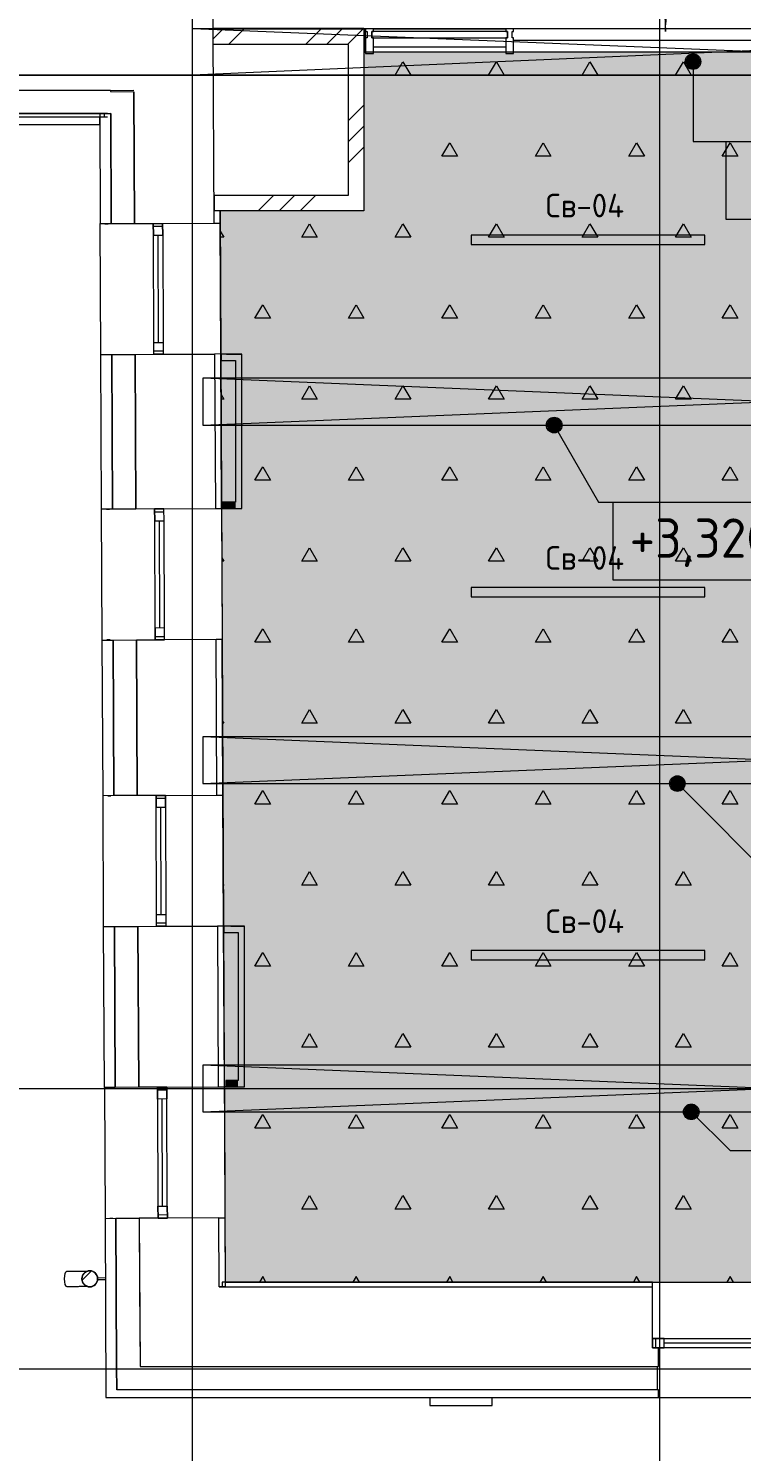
# Model space of a CAD drawing. Header units: millimetres. Extents: x -13069 to 207500, y -71366 to 56785.
# Drawn here: x 117923 to 122500, y 1443 to 10573 of the extents above; entities that cross this region are included whole.
import ezdxf

# ---------------------------------------------------------------- set-up
doc = ezdxf.new("R2010")
doc.units = ezdxf.units.MM
doc.layers.add('PDF _Подложка без мебели', color=7, linetype='Continuous')
doc.layers.add('PDF _Текст', color=7, linetype='Continuous')
doc.layers.add('PDF _Потолки', color=7, linetype='Continuous', lineweight=5, true_color=0x535353)
doc.layers.add('PDF _Ригели', color=7, linetype='Continuous', true_color=0x959595)
doc.layers.add('PDF _светильники', color=7, linetype='Continuous', true_color=0xffffff)
doc.styles.add('PDF GOST Common', font='GOST_Common.ttf')

msp = doc.modelspace()

# ---------------------------------------------------------------- hatches: boundary and pattern name
at = {"layer": 'PDF _Подложка без мебели', "transparency": 33554559}
msp.add_hatch(color=256, dxfattribs=at).paths.add_polyline_path([(119308.622, 3784.24), (119268.623, 3784.24), (119268.623, 4774.145), (119308.622, 4774.145), (119308.622, 3784.539)])
at = {"layer": 'PDF _Потолки', "true_color": 0xcccccc, "transparency": 33554559}
msp.add_hatch(color=254, dxfattribs=at).paths.add_polyline_path([(119153.62, 9403.442), (120076.622, 9403.341), (120076.622, 10420.342), (125802.122, 10420.342), (125802.122, 9970.342), (126117.121, 9970.342), (126117.121, 2529.443), (119186.323, 2529.443)])
at = {"layer": 'PDF _Ригели', "transparency": 33554559}
for points in [[(122238.621, 10360.241), (122223.921, 10324.841), (122188.621, 10310.241), (122153.221, 10324.841), (122138.621, 10360.241), (122153.221, 10395.541), (122188.621, 10410.241), (122223.921, 10395.541)], [(121347.422, 8028.942), (121332.722, 7993.542), (121297.422, 7978.942), (121262.022, 7993.542), (121247.422, 8028.942), (121262.022, 8064.242), (121297.422, 8078.942), (121332.722, 8064.242)], [(122138.221, 5728.942), (122123.622, 5693.542), (122088.221, 5678.942), (122052.922, 5693.542), (122038.221, 5728.942), (122052.922, 5764.245), (122088.221, 5778.942), (122123.622, 5764.245)], [(122227.421, 3622.741), (122212.822, 3587.341), (122177.421, 3572.741), (122142.121, 3587.341), (122127.421, 3622.741), (122142.121, 3658.044), (122177.421, 3672.741), (122212.822, 3658.044)]]:
    msp.add_hatch(color=256, dxfattribs=at).paths.add_polyline_path(points)

# ---------------------------------------------------------------- linework, layer by layer
at = {"layer": 'PDF _Подложка без мебели', "lineweight": 18}
for points in [[(118976.622, -7031.659, -0.41419313), (119376.622, -7431.659, -0.41418741), (118976.622, -7831.659, -0.4141845), (118576.622, -7431.659, -0.41419022), (118976.622, -7031.659), (118976.622, 46201.342)], [(121976.622, -7031.659, -0.41419313), (122376.622, -7431.659, -0.41418741), (121976.622, -7831.659, -0.4141845), (121576.622, -7431.659, -0.41419022), (121976.622, -7031.659), (121976.622, 46201.342)], [(121027.021, 11538.342, -0.41421356), (122012.022, 10553.341, -0.41422189), (122687.022, 11228.341, -0.00749402), (122707.023, 11228.042), (122652.021, 11228.042)], [(107330.522, 10273.342, -0.41418881), (106930.522, 9873.342, -0.41428191), (106530.522, 10273.342, -0.4142791), (106930.522, 10673.342, -0.414186), (107330.522, 10273.342), (174981.919, 10273.342), (108862.323, 10273.342)], [(107330.522, 3773.339, -0.414186), (106930.522, 3373.339, -0.4142791), (106530.522, 3773.339, -0.41428472), (106930.522, 4173.339, -0.41419163), (107330.522, 3773.339), (169026.622, 3773.339)], [(118264.222, 2551.342, 0.41326971), (118316.221, 2499.542, 0.41393039), (118368.223, 2551.745, 0.4133043), (118316.221, 2603.54, 0.41394425), (118264.222, 2551.342)], [(118366.221, 2551.745, 0.41332497), (118316.221, 2601.544, 0.4140015), (118266.221, 2551.342, 0.41332497), (118316.221, 2501.544, 0.4140015), (118366.221, 2551.745)], [(107330.522, 1973.339, -0.414186), (106930.522, 1573.339, -0.4142791), (106530.522, 1973.339, -0.41428472), (106930.522, 2373.339, -0.41419163), (107330.522, 1973.339), (169345.121, 1973.339)]]:
    msp.add_lwpolyline(points, format="xyb", dxfattribs=at)
for points in [[(119114.021, 9324.743), (119108.323, 10526.544), (119107.121, 10780.844), (118728.022, 10779.043), (118708.021, 10779.043), (118702.122, 15959.243), (118722.123, 15959.341), (118728.022, 10779.043), (118597.123, 10778.442), (118597.221, 10757.641), (112840.621, 10771.643), (112200.622, 10773.141)], [(112171.322, 15477.441), (112186.122, 13096.942), (112306.121, 13097.741), (112316.722, 11392.742), (112196.722, 11391.943), (111976.722, 11390.643), (111985.621, 9956.942), (118380.723, 9956.942), (118380.723, 10006.942)], [(112021.322, 15476.544), (112036.122, 13096.041), (112046.722, 11391.043), (112055.221, 10026.943), (118450.621, 10026.943), (118380.622, 10026.641), (118384.022, 9321.243), (118454.023, 9321.542), (118450.621, 10026.943), (118454.023, 9321.542), (118604.023, 9322.241), (118600.022, 10167.642)], [(119108.323, 10526.544), (119104.023, 14262.142), (119124.021, 14262.142), (119124.021, 14242.141), (119541.12, 14242.141), (119541.12, 14262.142), (119541.12, 14742.141), (119541.12, 14762.142), (119551.121, 14762.142), (119551.121, 14312.142), (119551.121, 14262.142), (119541.12, 14262.142), (119577.223, 14262.142), (119577.223, 14267.642)], [(112196.722, 11391.943), (112186.122, 13096.942), (112196.722, 11391.943), (112204.222, 10183.142), (114756.022, 10176.943), (118449.922, 10176.943), (118450.022, 10168.041), (118600.022, 10167.642), (118604.023, 9322.241), (118724.021, 9322.842), (118784.022, 9323.141), (118784.422, 9247.143), (118787.623, 8559.143), (118788.023, 8483.142), (119118.022, 8484.741), (119122.721, 7492.742)], [(118724.021, 9322.842), (118784.022, 9323.141), (119114.021, 9324.743), (119154.023, 9324.941), (119153.62, 9403.442), (119113.621, 9403.341), (119116.621, 9403.341), (119116.621, 9503.341), (119976.622, 9503.341), (119976.622, 10470.342), (119108.522, 10470.342), (119108.522, 10570.342), (120076.622, 10570.342), (120076.622, 9403.341), (119116.621, 9403.341)], [(120076.622, 10420.342), (120087.022, 10420.342), (120087.022, 10570.342), (120076.622, 10570.342), (120076.622, 10573.342), (119108.223, 10573.342)], [(119108.522, 10506.442), (119172.523, 10570.342)], [(119207.423, 10470.342), (119307.423, 10570.342)], [(119700.923, 10470.342), (119800.923, 10570.342)], [(119835.823, 10470.342), (119935.823, 10570.342)], [(119970.823, 10470.342), (119976.622, 10476.242), (120070.823, 10570.342)], [(120076.622, 10545.342), (120087.022, 10545.342)], [(120137.022, 10570.342), (120087.022, 10570.342), (120087.022, 10553.341), (120097.023, 10553.341), (120097.023, 10513.342), (120087.022, 10513.342), (120087.022, 10413.342), (120137.022, 10413.342), (120137.022, 10513.342), (120127.021, 10513.342), (120127.021, 10553.341), (120137.022, 10553.341), (120137.022, 10570.342), (120987.022, 10570.342), (120987.022, 10553.341), (120997.023, 10553.341), (120997.023, 10513.342), (120987.022, 10513.342), (120987.022, 10413.342), (121037.022, 10413.342), (121037.022, 10513.342), (121027.021, 10513.342), (121027.021, 10553.341), (121037.022, 10553.341), (121037.022, 10570.342), (120987.022, 10570.342)], [(120076.622, 10445.342), (120087.022, 10445.342)], [(120987.022, 10453.341), (120137.022, 10453.341)], [(122697.023, 10495.342), (121037.022, 10495.342)], [(118599.922, 10174.743), (118449.922, 10174.041)], [(120076.078, 10082.199), (119976.622, 9982.742)], [(118430.622, 10026.943), (118410.221, 10026.943)], [(118410.221, 10006.942), (118430.723, 10006.942)], [(120076.205, 9947.425), (119976.622, 9847.842)], [(120076.322, 9812.643), (119976.622, 9712.942)], [(119397.221, 9403.341), (119497.221, 9503.341)], [(119532.121, 9403.341), (119632.121, 9503.341)], [(119667.121, 9403.341), (119767.121, 9503.341)], [(118388.023, 8481.243), (118384.022, 9321.243)], [(118414.021, 9320.443), (118434.022, 9320.541)], [(118741.523, 5652.941), (118621.522, 5652.343), (118616.722, 6650.341), (118736.723, 6650.842), (118796.72, 6651.141), (118796.321, 6727.142), (118793.122, 7415.142), (118792.723, 7491.143), (118732.722, 7490.841), (118612.721, 7490.341), (118608.021, 8482.342), (118728.022, 8482.842), (118727.623, 8558.843), (118724.421, 9246.841), (118724.021, 9322.842), (118724.421, 9246.841), (118784.422, 9247.143), (118784.022, 9323.141)], [(118732.722, 7490.841), (118792.723, 7491.143), (119122.721, 7492.742), (119162.721, 7492.941), (119158.021, 8484.942), (119154.023, 9324.941)], [(118784.123, 9303.143), (118724.122, 9302.841)], [(118757.621, 8559.042), (118754.423, 9247.042)], [(118787.922, 8503.143), (118727.922, 8502.841)], [(118728.022, 8482.842), (118788.023, 8483.142)], [(119158.021, 8484.942), (119118.022, 8484.741)], [(119158.021, 8483.941), (119159.523, 8483.941)], [(119194.523, 8484.042), (119292.823, 8484.542)], [(118396.72, 6649.243), (118392.723, 7489.242)], [(118442.723, 7489.541), (118442.723, 7488.143), (118422.721, 7488.043), (118422.721, 7489.443)], [(118796.72, 6651.141), (118796.321, 6727.142), (118736.323, 6726.843), (118733.122, 7414.843), (118732.722, 7490.841), (118733.122, 7414.843), (118793.122, 7415.142), (118792.723, 7491.143)], [(119204.521, 7494.143), (119162.721, 7493.942)], [(119162.721, 7492.941), (119166.722, 6652.941)], [(118792.823, 7471.142), (118732.823, 7470.843)], [(118766.322, 6727.041), (118763.121, 7415.042)], [(118801.521, 5653.143), (118801.823, 5577.142), (118801.521, 5653.143), (118741.523, 5652.941), (118741.822, 5576.94), (118741.523, 5652.941), (118801.521, 5653.143), (119131.422, 5654.742), (119126.722, 6652.743), (118796.72, 6651.141), (118736.723, 6650.842), (118736.323, 6726.843), (118736.723, 6650.842)], [(118796.623, 6671.142), (118736.622, 6670.843)], [(118446.72, 6650.643), (118426.722, 6650.543)], [(119131.422, 5654.742), (119171.421, 5654.943), (119166.722, 6652.941), (119126.722, 6652.743)], [(118405.522, 4811.34), (118401.521, 5651.245)], [(118431.523, 5650.543), (118451.521, 5650.64)], [(119144.322, 2942.742), (119184.321, 2942.944), (119186.521, 2499.34), (119146.522, 2499.145), (119146.522, 2499.444), (119144.322, 2942.742), (118814.323, 2941.241), (118814.021, 3017.242), (118810.722, 3705.242), (118810.423, 3781.243), (118750.422, 3780.944), (118630.421, 3780.34), (118625.422, 4812.341), (118745.42, 4812.945), (118805.421, 4813.244), (118745.42, 4812.945), (118745.121, 4888.94), (118741.822, 5576.94), (118801.823, 5577.142), (118805.122, 4889.245), (118805.421, 4813.244), (119135.423, 4814.739), (119140.422, 3782.745)], [(118801.521, 5633.142), (118741.523, 5632.94)], [(118750.422, 3780.944), (118750.721, 3704.943), (118750.422, 3780.944), (118810.423, 3781.243), (119140.422, 3782.745), (119180.421, 3782.94), (119175.422, 4814.941), (119171.421, 5654.943)], [(118775.123, 4889.044), (118771.821, 5577.044)], [(118745.42, 4812.945), (118745.121, 4888.94), (118805.122, 4889.245), (118805.421, 4813.244)], [(118805.421, 4833.239), (118745.42, 4832.94)], [(119175.422, 4814.941), (119135.423, 4814.739), (119135.52, 4814.739)], [(119175.422, 4813.94), (119176.921, 4813.94)], [(119221.922, 4814.141), (119308.622, 4814.544)], [(118410.423, 3779.345), (118414.421, 2939.343), (118484.422, 2939.642), (118488.923, 1989.44), (118489.622, 1839.44), (118488.923, 1989.44), (118484.422, 2939.642), (118634.422, 2940.344), (118636.421, 2499.444), (118638.923, 1989.44)], [(118810.423, 3781.243), (118810.722, 3705.242), (118750.721, 3704.943), (118754.023, 3016.943), (118754.423, 2940.942), (118814.323, 2941.241), (118754.423, 2940.942), (118634.422, 2940.344), (118638.923, 1989.44), (121967.622, 1989.44), (121967.622, 2109.442)], [(118810.52, 3761.242), (118750.523, 3760.943)], [(119229.921, 3784.24), (119180.323, 3783.941)], [(119180.421, 3782.94), (119184.321, 2942.944)], [(118784.022, 3017.04), (118780.723, 3705.041)], [(121967.622, 1789.44), (123382.621, 1789.44), (126825.221, 1789.44), (126825.221, 3646.643), (126775.221, 3646.643)], [(118754.423, 2940.942), (118754.023, 3016.943), (118814.021, 3017.242), (118814.323, 2941.241)], [(118414.421, 2939.343), (118419.822, 1789.44), (121967.622, 1789.44), (121967.622, 1839.44), (121961.622, 1839.44), (121961.622, 1989.44)], [(118444.322, 2940.545), (118464.323, 2940.643)], [(118814.323, 2961.242), (118754.322, 2960.943)], [(118169.822, 2600.842), (118212.321, 2601.043), (118218.022, 2601.043), (118223.622, 2601.141), (118229.121, 2601.141), (118234.422, 2601.141), (118239.723, 2601.141), (118244.923, 2601.245), (118249.922, 2601.245), (118254.823, 2601.245), (118259.623, 2601.245), (118264.222, 2601.342), (118268.721, 2601.342), (118273.02, 2601.342), (118277.122, 2601.342), (118281.022, 2601.342), (118284.822, 2601.44), (118288.322, 2601.44), (118291.722, 2601.44), (118294.923, 2601.44), (118297.822, 2601.44), (118300.621, 2601.44), (118302.922, 2601.44)], [(118326.02, 2600.14), (118268.421, 2542.541)], [(118416.221, 2557.043), (118367.021, 2556.744)], [(118303.422, 2501.44), (118302.122, 2501.44), (118299.522, 2501.44), (118296.623, 2501.44), (118293.522, 2501.44), (118290.223, 2501.44), (118286.723, 2501.44), (118283.122, 2501.342), (118279.222, 2501.342), (118275.221, 2501.342), (118270.921, 2501.342), (118266.621, 2501.342), (118262.022, 2501.245), (118257.322, 2501.245), (118252.522, 2501.245), (118247.523, 2501.245), (118242.421, 2501.141), (118237.123, 2501.141), (118231.822, 2501.141), (118226.322, 2501.141), (118220.823, 2501.043), (118215.223, 2501.043), (118212.822, 2501.043), (118170.323, 2500.842)], [(118367.121, 2546.74), (118416.221, 2547.039)], [(119146.522, 2499.444), (121927.623, 2499.444)], [(121927.623, 2169.439), (121927.623, 2109.442), (122003.62, 2109.442), (121927.623, 2109.442), (121927.623, 2169.439), (121927.623, 2499.444), (121927.623, 2529.443), (119166.523, 2529.443), (119166.523, 2499.444)], [(121927.623, 2529.443), (123427.623, 2529.443)], [(122639.622, 2109.442), (122003.62, 2109.442), (122003.62, 2169.439), (121927.623, 2169.439), (122003.62, 2169.439), (122639.622, 2169.439)], [(121947.621, 2169.439), (121947.621, 2109.442)], [(122639.622, 2139.44), (122003.62, 2139.44)], [(121961.622, 1839.44), (118489.622, 1839.44)], [(120500.123, 1789.44), (120500.123, 1739.44), (120900.123, 1739.44), (120900.123, 1789.44)]]:
    msp.add_lwpolyline(points, dxfattribs=at)
for points in [[(120127.021, 10513.342), (120997.023, 10513.342), (120997.023, 10553.341), (120127.021, 10553.341)], [(118410.221, 10026.943), (112055.221, 10026.943), (112055.322, 10006.942), (118410.221, 10006.942)], [(118728.022, 8482.842), (118727.623, 8558.843), (118787.623, 8559.143), (118788.023, 8483.142)], [(118388.023, 8481.243), (118458.021, 8481.542), (118462.721, 7489.642), (118392.723, 7489.242)], [(118608.021, 8482.342), (118612.721, 7490.341), (118462.721, 7489.642), (118458.021, 8481.542)], [(119159.523, 8444.042), (119252.821, 8444.042), (119252.821, 7534.143), (119159.523, 7534.143), (119159.523, 7494.143), (119292.823, 7494.143), (119292.823, 8484.042), (119159.523, 8484.042)], [(118396.72, 6649.243), (118466.722, 6649.642), (118471.522, 5651.641), (118401.521, 5651.245)], [(118616.722, 6650.341), (118621.522, 5652.343), (118471.522, 5651.641), (118466.722, 6649.642)], [(118405.522, 4811.34), (118475.523, 4811.645), (118480.421, 3779.644), (118410.423, 3779.345)], [(118625.422, 4812.341), (118630.421, 3780.34), (118480.421, 3779.644), (118475.523, 4811.645)], [(119176.921, 4774.145), (119268.623, 4774.145), (119268.623, 3824.243), (119189.921, 3824.243), (119189.921, 3784.24), (119308.622, 3784.24), (119308.622, 4814.141), (119176.921, 4814.141)]]:
    msp.add_lwpolyline(points, close=True, dxfattribs=at)
at = {"layer": 'PDF _Подложка без мебели', "color": 250, "lineweight": 18, "true_color": 0x1d1d1d}
msp.add_lwpolyline([(120087.022, 10485.144), (120076.622, 10495.443)], dxfattribs=at)
at = {"layer": 'PDF _Подложка без мебели', "lineweight": 18}
for points in [[(118154.35, 2550.976), (118154.219, 2578.576), (118161.009, 2601.009), (118169.511, 2601.049)], [(118169.987, 2501.05), (118161.484, 2501.01), (118154.482, 2523.276), (118154.35, 2550.976)], [(118264.222, 2551.342), (118264.222, 2551.342), (118264.222, 2551.44), (118264.222, 2551.544)], [(118266.221, 2551.342), (118266.221, 2551.342), (118266.221, 2551.44), (118266.221, 2551.544)], [(118366.221, 2551.745), (118366.221, 2551.745), (118366.221, 2551.641), (118366.221, 2551.544)], [(118368.223, 2551.745), (118368.223, 2551.745), (118368.223, 2551.641), (118368.223, 2551.544)]]:
    msp.add_open_spline(points, degree=3, dxfattribs=at)
at = {"layer": 'PDF _Подложка без мебели', "lineweight": 0, "transparency": 33554559}
for points in [[(120076.622, 10570.342), (120087.022, 10570.342), (120076.622, 10545.342), (120087.022, 10545.342)], [(119159.523, 8483.743), (119292.823, 8484.042), (119159.523, 8444.042), (119292.823, 8444.042)], [(119252.821, 8444.042), (119292.823, 8444.042), (119252.821, 7494.143), (119292.823, 7494.543)], [(119252.821, 7534.143), (119252.821, 7494.543), (119162.522, 7534.143), (119162.721, 7494.143)], [(119176.921, 4813.745), (119308.622, 4814.141), (119176.921, 4774.145), (119308.622, 4774.145)], [(119189.921, 3824.243), (119268.623, 3824.243), (119189.921, 3784.24), (119268.623, 3784.539)]]:
    msp.add_solid(points, dxfattribs=at)
at = {"layer": 'PDF _Потолки', "color": 7, "lineweight": 13}
for points in [[(119153.62, 9403.442), (119186.323, 2529.443), (126117.121, 2529.443), (126117.121, 9970.342), (125802.122, 9970.342), (125802.122, 10420.342), (120076.622, 10420.342), (120076.622, 9403.341)], [(120376.622, 10273.342), (120276.622, 10273.342), (120326.622, 10359.942)], [(120976.622, 10273.342), (120876.622, 10273.342), (120926.622, 10359.942)], [(121576.622, 10273.342), (121476.622, 10273.342), (121526.622, 10359.942)], [(122176.622, 10273.342), (122076.622, 10273.342), (122126.622, 10359.942)], [(120676.622, 9753.741), (120576.622, 9753.741), (120626.622, 9840.341)], [(121276.622, 9753.741), (121176.622, 9753.741), (121226.622, 9840.341)], [(121876.622, 9753.741), (121776.622, 9753.741), (121826.622, 9840.341)], [(122476.622, 9753.741), (122376.622, 9753.741), (122426.622, 9840.341)], [(119776.622, 9234.143), (119676.622, 9234.143), (119726.622, 9320.742)], [(120376.622, 9234.143), (120276.622, 9234.143), (120326.622, 9320.742)], [(120976.622, 9234.143), (120876.622, 9234.143), (120926.622, 9320.742)], [(121576.622, 9234.143), (121476.622, 9234.143), (121526.622, 9320.742)], [(122176.622, 9234.143), (122076.622, 9234.143), (122126.622, 9320.742)], [(119476.622, 8714.541), (119376.622, 8714.541), (119426.622, 8801.141)], [(120076.622, 8714.541), (119976.622, 8714.541), (120026.622, 8801.141)], [(120676.622, 8714.541), (120576.622, 8714.541), (120626.622, 8801.141)], [(121276.622, 8714.541), (121176.622, 8714.541), (121226.622, 8801.141)], [(121876.622, 8714.541), (121776.622, 8714.541), (121826.622, 8801.141)], [(122476.622, 8714.541), (122376.622, 8714.541), (122426.622, 8801.141)], [(119776.622, 8194.943), (119676.622, 8194.943), (119726.622, 8281.542)], [(120376.622, 8194.943), (120276.622, 8194.943), (120326.622, 8281.542)], [(120976.622, 8194.943), (120876.622, 8194.943), (120926.622, 8281.542)], [(121576.622, 8194.943), (121476.622, 8194.943), (121526.622, 8281.542)], [(122176.622, 8194.943), (122076.622, 8194.943), (122126.622, 8281.542)], [(119476.622, 7675.341), (119376.622, 7675.341), (119426.622, 7761.941)], [(120076.622, 7675.341), (119976.622, 7675.341), (120026.622, 7761.941)], [(120676.622, 7675.341), (120576.622, 7675.341), (120626.622, 7761.941)], [(121276.622, 7675.341), (121176.622, 7675.341), (121226.622, 7761.941)], [(121876.622, 7675.341), (121776.622, 7675.341), (121826.622, 7761.941)], [(122476.622, 7675.341), (122376.622, 7675.341), (122426.622, 7761.941)], [(119776.622, 7155.642), (119676.622, 7155.642), (119726.622, 7242.242)], [(120376.622, 7155.642), (120276.622, 7155.642), (120326.622, 7242.242)], [(120976.622, 7155.642), (120876.622, 7155.642), (120926.622, 7242.242)], [(121576.622, 7155.642), (121476.622, 7155.642), (121526.622, 7242.242)], [(122176.622, 7155.642), (122076.622, 7155.642), (122126.622, 7242.242)], [(119476.622, 6636.041), (119376.622, 6636.041), (119426.622, 6722.644)], [(120076.622, 6636.041), (119976.622, 6636.041), (120026.622, 6722.644)], [(120676.622, 6636.041), (120576.622, 6636.041), (120626.622, 6722.644)], [(121276.622, 6636.041), (121176.622, 6636.041), (121226.622, 6722.644)], [(121876.622, 6636.041), (121776.622, 6636.041), (121826.622, 6722.644)], [(122476.622, 6636.041), (122376.622, 6636.041), (122426.622, 6722.644)], [(119776.622, 6116.442), (119676.622, 6116.442), (119726.622, 6203.042)], [(120376.622, 6116.442), (120276.622, 6116.442), (120326.622, 6203.042)], [(120976.622, 6116.442), (120876.622, 6116.442), (120926.622, 6203.042)], [(121576.622, 6116.442), (121476.622, 6116.442), (121526.622, 6203.042)], [(122176.622, 6116.442), (122076.622, 6116.442), (122126.622, 6203.042)], [(119476.622, 5596.844), (119376.622, 5596.844), (119426.622, 5683.441)], [(120076.622, 5596.844), (119976.622, 5596.844), (120026.622, 5683.441)], [(120676.622, 5596.844), (120576.622, 5596.844), (120626.622, 5683.441)], [(121276.622, 5596.844), (121176.622, 5596.844), (121226.622, 5683.441)], [(121876.622, 5596.844), (121776.622, 5596.844), (121826.622, 5683.441)], [(122476.622, 5596.844), (122376.622, 5596.844), (122426.622, 5683.441)], [(119776.622, 5077.239), (119676.622, 5077.239), (119726.622, 5163.842)], [(120376.622, 5077.239), (120276.622, 5077.239), (120326.622, 5163.842)], [(120976.622, 5077.239), (120876.622, 5077.239), (120926.622, 5163.842)], [(121576.622, 5077.239), (121476.622, 5077.239), (121526.622, 5163.842)], [(122176.622, 5077.239), (122076.622, 5077.239), (122126.622, 5163.842)], [(119476.622, 4557.641), (119376.622, 4557.641), (119426.622, 4644.244)], [(120076.622, 4557.641), (119976.622, 4557.641), (120026.622, 4644.244)], [(120676.622, 4557.641), (120576.622, 4557.641), (120626.622, 4644.244)], [(121276.622, 4557.641), (121176.622, 4557.641), (121226.622, 4644.244)], [(121876.622, 4557.641), (121776.622, 4557.641), (121826.622, 4644.244)], [(122476.622, 4557.641), (122376.622, 4557.641), (122426.622, 4644.244)], [(119776.622, 4037.945), (119676.622, 4037.945), (119726.622, 4124.542)], [(120376.622, 4037.945), (120276.622, 4037.945), (120326.622, 4124.542)], [(120976.622, 4037.945), (120876.622, 4037.945), (120926.622, 4124.542)], [(121576.622, 4037.945), (121476.622, 4037.945), (121526.622, 4124.542)], [(122176.622, 4037.945), (122076.622, 4037.945), (122126.622, 4124.542)], [(119476.622, 3518.341), (119376.622, 3518.341), (119426.622, 3604.943)], [(120076.622, 3518.341), (119976.622, 3518.341), (120026.622, 3604.943)], [(120676.622, 3518.341), (120576.622, 3518.341), (120626.622, 3604.943)], [(121276.622, 3518.341), (121176.622, 3518.341), (121226.622, 3604.943)], [(121876.622, 3518.341), (121776.622, 3518.341), (121826.622, 3604.943)], [(122476.622, 3518.341), (122376.622, 3518.341), (122426.622, 3604.943)], [(119776.622, 2998.742), (119676.622, 2998.742), (119726.622, 3085.345)], [(120376.622, 2998.742), (120276.622, 2998.742), (120326.622, 3085.345)], [(120976.622, 2998.742), (120876.622, 2998.742), (120926.622, 3085.345)], [(121576.622, 2998.742), (121476.622, 2998.742), (121526.622, 3085.345)], [(122176.622, 2998.742), (122076.622, 2998.742), (122126.622, 3085.345)]]:
    msp.add_lwpolyline(points, close=True, dxfattribs=at)
for points in [[(119154.242, 9272.807), (119176.622, 9234.143), (119154.426, 9234.143)], [(119159.227, 8224.93), (119176.622, 8194.943), (119159.422, 8194.943)], [(119164.222, 7177.142), (119176.622, 7155.642), (119164.323, 7155.642)], [(119169.221, 6129.241), (119176.622, 6116.442), (119169.322, 6116.442)], [(119174.223, 5081.445), (119176.622, 5077.239), (119174.223, 5077.239)], [(119447.523, 2529.443), (119426.622, 2565.74), (119405.622, 2529.443)], [(120047.523, 2529.443), (120026.622, 2565.74), (120005.622, 2529.443)], [(120647.523, 2529.443), (120626.622, 2565.74), (120605.622, 2529.443)], [(121247.523, 2529.443), (121226.622, 2565.74), (121205.622, 2529.443)], [(121847.523, 2529.443), (121826.622, 2565.74), (121805.622, 2529.443)], [(122447.523, 2529.443), (122426.622, 2565.74), (122405.622, 2529.443)]]:
    msp.add_lwpolyline(points, dxfattribs=at)
at = {"layer": 'PDF _Ригели', "color": 7, "lineweight": 18}
for points in [[(118976.622, -2015.058), (118976.622, 46201.342)], [(121976.622, -2015.058), (121976.622, 46201.342)], [(108736.521, 10273.342), (174981.919, 10273.342)], [(108736.521, 3773.339), (161247.02, 3773.339)], [(108736.521, 1973.339), (169279.319, 1973.339)]]:
    msp.add_lwpolyline(points, dxfattribs=at)
at = {"layer": 'PDF _Ригели', "lineweight": 18}
for points in [[(126327.623, 10273.342), (126327.623, 10593.542), (118976.622, 10273.342), (118976.622, 10573.342)], [(123701.02, 9848.742), (123701.02, 9348.742), (122401.02, 9348.742), (122401.02, 9848.742)], [(126316.423, 8028.942), (126316.423, 8328.942), (119041.322, 8328.942), (119041.322, 8028.942)], [(122975.822, 7534.643), (122975.822, 7034.643), (121675.822, 7034.643), (121675.822, 7534.643)], [(126316.423, 5728.942), (126316.423, 6028.942), (119041.322, 6028.942), (119041.322, 5728.942)], [(126316.423, 3622.741), (126316.423, 3922.741), (119041.322, 3922.741), (119041.322, 3622.741)]]:
    msp.add_lwpolyline(points, close=True, dxfattribs=at)
for points in [[(118976.622, 10573.342), (126376.622, 10573.342)], [(122188.621, 10360.241), (122188.621, 9848.742), (123051.02, 9848.742)], [(118976.622, 10273.342), (126327.623, 10273.342)], [(119041.322, 8028.942), (126316.423, 8328.942)], [(126316.423, 8028.942), (119041.322, 8328.942)], [(121297.422, 8028.942), (121582.722, 7534.643), (122325.822, 7534.643)], [(119041.322, 5728.942), (126316.423, 6028.942)], [(126316.423, 5728.942), (119041.322, 6028.942)], [(122088.221, 5728.942), (122748.02, 5069.14), (123737.422, 5069.14)], [(119041.322, 3622.741), (126316.423, 3922.741)], [(126316.423, 3622.741), (119041.322, 3922.741)], [(122177.421, 3622.741), (122426.423, 3373.742), (123307.423, 3373.742)]]:
    msp.add_lwpolyline(points, dxfattribs=at)
for centre, radius in [((122188.603, 10360.223), 50.018), ((121297.404, 8028.924), 50.018), ((122088.268, 5728.989), 49.954), ((122177.467, 3622.787), 49.954)]:
    msp.add_circle(centre, radius, dxfattribs=at)
at = {"layer": 'PDF _светильники', "color": 7, "lineweight": 13}
for points in [[(122265.123, 9248.141), (120765.123, 9248.141), (120765.123, 9188.143), (122265.123, 9188.143)], [(122265.123, 6987.142), (120765.123, 6987.142), (120765.123, 6927.142), (122265.123, 6927.142)], [(122265.123, 4657.043), (120765.123, 4657.043), (120765.123, 4597.039), (122265.123, 4597.039)]]:
    msp.add_lwpolyline(points, close=True, dxfattribs=at)
at = {"layer": 'PDF _светильники', "color": 53, "lineweight": 0, "true_color": 0xf7e046, "transparency": 33554559}
for points in [[(122265.123, 9248.043), (120765.123, 9248.043), (122265.123, 9188.043), (120765.123, 9188.043)], [(122265.123, 6987.142), (120765.123, 6987.142), (122265.123, 6927.142), (120765.123, 6927.142)], [(122265.123, 4657.043), (120765.123, 4657.043), (122265.123, 4597.039), (120765.123, 4597.039)]]:
    msp.add_solid(points, dxfattribs=at)

# ---------------------------------------------------------------- texts
at = {"layer": 'PDF _Текст', "char_height": 151.5063, "attachment_point": 4, "style": 'PDF GOST Common'}
for insert in [(121242.344, 9437.265), (121242.344, 7176.313), (121242.344, 4846.222)]:
    msp.add_mtext('Св-04', dxfattribs=dict(at, insert=insert))
at = {"layer": 'PDF _Текст', "color": 252, "true_color": 0x959595, "insert": (121781.422, 7274.133), "char_height": 252.5097, "attachment_point": 4, "style": 'PDF GOST Common'}
msp.add_mtext('+3,320 *', dxfattribs=at)

doc.saveas('drawing.dxf')
